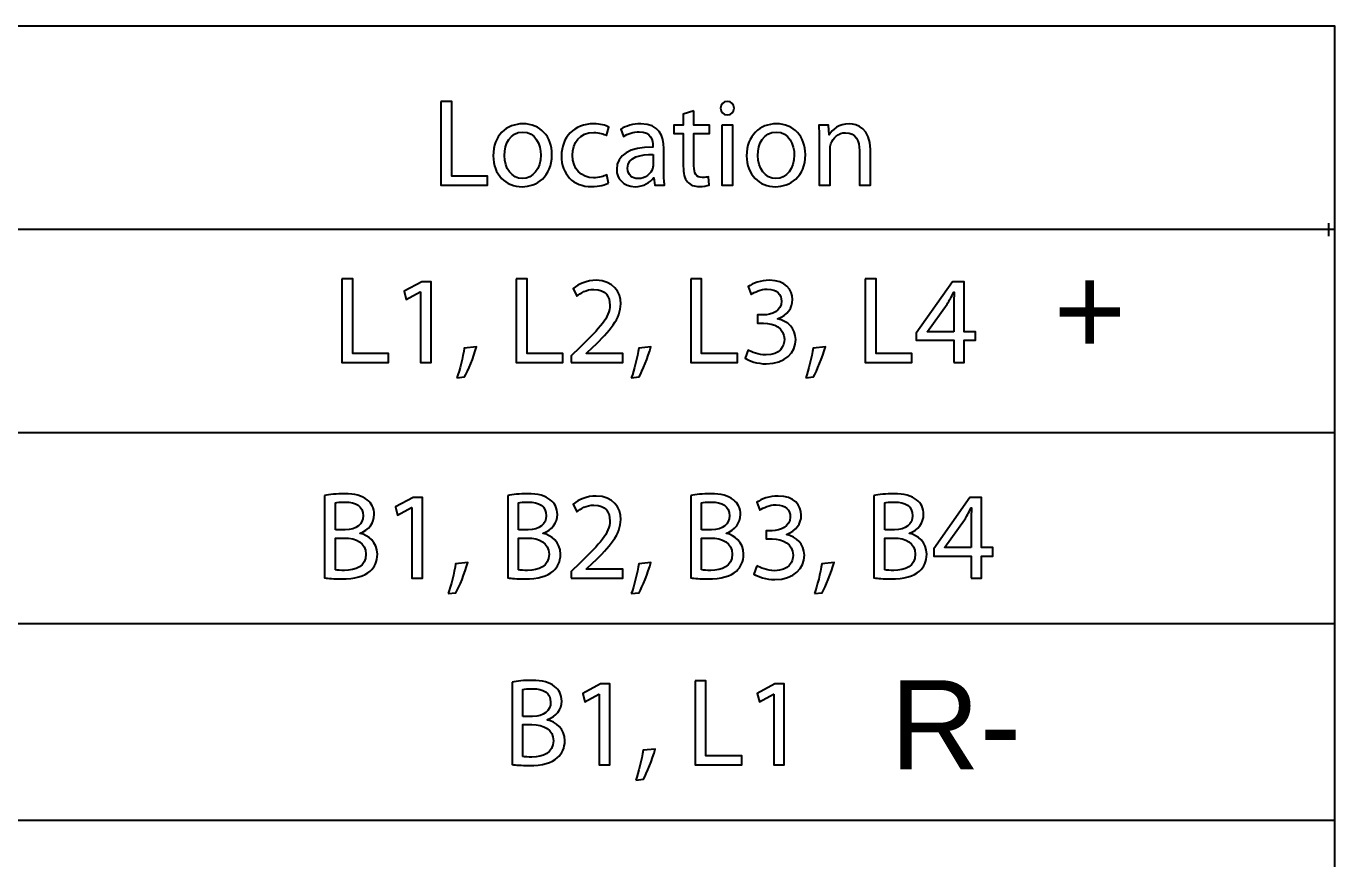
# Model space of a CAD drawing. Extents: x -2724 to 347, y -217 to 302.
# Drawn here: x 174 to 232.9, y -46.7 to -9.2 of the extents above; entities that cross this region are included whole.
import ezdxf

# ---------------------------------------------------------------- set-up
doc = ezdxf.new("R2010")
doc.units = 0
doc.header["$LTSCALE"] = 0.25
doc.layers.add('DIM', color=6, linetype='CONTINUOUS')
doc.styles.add('S1', font='txt.shx', dxfattribs={"bigfont": 'bigfont.shx'})

msp = doc.modelspace()

# ---------------------------------------------------------------- linework, layer by layer
at = {"layer": 'DIM', "color": 3}
for p, q in [((232.901, -18.394), (148.567, -18.394)), ((232.901, -27.542), (148.567, -27.542)), ((232.901, -36.127), (148.567, -36.127)), ((232.901, -44.966), (148.567, -44.966))]:
    msp.add_line(p, q, dxfattribs=at)
for points, knots in [([(232.901, -89.882), (232.901, -89.882), (148.567, -89.882), (148.567, -89.882), (148.567, -89.882), (148.567, -89.882), (148.567, -9.246), (148.567, -9.246), (148.567, -9.246), (148.567, -9.246), (232.901, -9.246), (232.901, -9.246), (232.901, -9.246), (232.901, -9.246), (232.901, -89.882), (232.901, -89.882)], [0, 0, 0, 0, 0.25, 0.25, 0.25, 0.25, 0.5, 0.5, 0.5, 0.5, 0.75, 0.75, 0.75, 0.75, 1, 1, 1, 1]), ([(192.686, -12.637), (192.686, -12.637), (193.178, -12.637), (193.178, -12.637), (193.178, -12.637), (193.178, -12.637), (193.178, -15.996), (193.178, -15.996), (193.178, -15.996), (193.178, -15.996), (194.788, -15.996), (194.788, -15.996), (194.788, -15.996), (194.788, -15.996), (194.788, -16.404), (194.788, -16.404), (194.788, -16.404), (194.788, -16.404), (192.686, -16.404), (192.686, -16.404), (192.686, -16.404), (192.686, -16.404), (192.686, -12.637), (192.686, -12.637)], [0, 0, 0, 0, 0.166667, 0.166667, 0.166667, 0.166667, 0.333333, 0.333333, 0.333333, 0.333333, 0.5, 0.5, 0.5, 0.5, 0.666667, 0.666667, 0.666667, 0.666667, 0.833333, 0.833333, 0.833333, 0.833333, 1, 1, 1, 1]), ([(205.564, -13.24), (205.385, -13.24), (205.268, -13.101), (205.268, -12.939), (205.268, -12.939), (205.268, -12.765), (205.391, -12.631), (205.575, -12.631), (205.575, -12.631), (205.754, -12.631), (205.877, -12.765), (205.877, -12.939), (205.877, -12.939), (205.877, -13.101), (205.759, -13.24), (205.569, -13.24), (205.569, -13.24), (205.569, -13.24), (205.564, -13.24), (205.564, -13.24)], [0, 0, 0, 0, 0.2, 0.2, 0.2, 0.2, 0.4, 0.4, 0.4, 0.4, 0.6, 0.6, 0.6, 0.6, 0.8, 0.8, 0.8, 0.8, 1, 1, 1, 1]), ([(204.072, -13.051), (204.072, -13.051), (204.072, -13.698), (204.072, -13.698), (204.072, -13.698), (204.072, -13.698), (204.776, -13.698), (204.776, -13.698), (204.776, -13.698), (204.776, -13.698), (204.776, -14.073), (204.776, -14.073), (204.776, -14.073), (204.776, -14.073), (204.072, -14.073), (204.072, -14.073), (204.072, -14.073), (204.072, -14.073), (204.072, -15.526), (204.072, -15.526), (204.072, -15.526), (204.072, -15.861), (204.167, -16.051), (204.44, -16.051), (204.44, -16.051), (204.574, -16.051), (204.653, -16.041), (204.725, -16.018), (204.725, -16.018), (204.725, -16.018), (204.748, -16.392), (204.748, -16.392), (204.748, -16.392), (204.653, -16.426), (204.502, -16.46), (204.312, -16.46), (204.312, -16.46), (204.083, -16.46), (203.898, -16.382), (203.781, -16.253), (203.781, -16.253), (203.647, -16.102), (203.591, -15.861), (203.591, -15.543), (203.591, -15.543), (203.591, -15.543), (203.591, -14.073), (203.591, -14.073), (203.591, -14.073), (203.591, -14.073), (203.172, -14.073), (203.172, -14.073), (203.172, -14.073), (203.172, -14.073), (203.172, -13.698), (203.172, -13.698), (203.172, -13.698), (203.172, -13.698), (203.591, -13.698), (203.591, -13.698), (203.591, -13.698), (203.591, -13.698), (203.591, -13.201), (203.591, -13.201), (203.591, -13.201), (203.591, -13.201), (204.072, -13.051), (204.072, -13.051)], [0, 0, 0, 0, 0.058824, 0.058824, 0.058824, 0.058824, 0.117647, 0.117647, 0.117647, 0.117647, 0.176471, 0.176471, 0.176471, 0.176471, 0.235294, 0.235294, 0.235294, 0.235294, 0.294118, 0.294118, 0.294118, 0.294118, 0.352941, 0.352941, 0.352941, 0.352941, 0.411765, 0.411765, 0.411765, 0.411765, 0.470588, 0.470588, 0.470588, 0.470588, 0.529412, 0.529412, 0.529412, 0.529412, 0.588235, 0.588235, 0.588235, 0.588235, 0.647059, 0.647059, 0.647059, 0.647059, 0.705882, 0.705882, 0.705882, 0.705882, 0.764706, 0.764706, 0.764706, 0.764706, 0.823529, 0.823529, 0.823529, 0.823529, 0.882353, 0.882353, 0.882353, 0.882353, 0.941176, 0.941176, 0.941176, 0.941176, 1, 1, 1, 1]), ([(196.336, -16.466), (195.609, -16.466), (195.039, -15.929), (195.039, -15.074), (195.039, -15.074), (195.039, -14.168), (195.637, -13.637), (196.381, -13.637), (196.381, -13.637), (197.157, -13.637), (197.683, -14.202), (197.683, -15.023), (197.683, -15.023), (197.683, -16.029), (196.984, -16.466), (196.342, -16.466), (196.342, -16.466), (196.342, -16.466), (196.336, -16.466), (196.336, -16.466)], [0, 0, 0, 0, 0.2, 0.2, 0.2, 0.2, 0.4, 0.4, 0.4, 0.4, 0.6, 0.6, 0.6, 0.6, 0.8, 0.8, 0.8, 0.8, 1, 1, 1, 1]), ([(196.358, -16.096), (196.828, -16.096), (197.18, -15.655), (197.18, -15.04), (197.18, -15.04), (197.18, -14.582), (196.951, -14.006), (196.369, -14.006), (196.369, -14.006), (195.794, -14.006), (195.543, -14.543), (195.543, -15.057), (195.543, -15.057), (195.543, -15.649), (195.878, -16.096), (196.353, -16.096), (196.353, -16.096), (196.353, -16.096), (196.358, -16.096), (196.358, -16.096)], [0, 0, 0, 0, 0.2, 0.2, 0.2, 0.2, 0.4, 0.4, 0.4, 0.4, 0.6, 0.6, 0.6, 0.6, 0.8, 0.8, 0.8, 0.8, 1, 1, 1, 1]), ([(200.232, -16.303), (200.103, -16.365), (199.818, -16.46), (199.455, -16.46), (199.455, -16.46), (198.639, -16.46), (198.108, -15.906), (198.108, -15.079), (198.108, -15.079), (198.108, -14.246), (198.678, -13.637), (199.561, -13.637), (199.561, -13.637), (199.852, -13.637), (200.109, -13.71), (200.243, -13.782), (200.243, -13.782), (200.243, -13.782), (200.131, -14.157), (200.131, -14.157), (200.131, -14.157), (200.014, -14.095), (199.829, -14.028), (199.561, -14.028), (199.561, -14.028), (198.94, -14.028), (198.605, -14.493), (198.605, -15.051), (198.605, -15.051), (198.605, -15.677), (199.008, -16.063), (199.544, -16.063), (199.544, -16.063), (199.824, -16.063), (200.008, -15.996), (200.148, -15.934), (200.148, -15.934), (200.148, -15.934), (200.232, -16.303), (200.232, -16.303)], [0, 0, 0, 0, 0.1, 0.1, 0.1, 0.1, 0.2, 0.2, 0.2, 0.2, 0.3, 0.3, 0.3, 0.3, 0.4, 0.4, 0.4, 0.4, 0.5, 0.5, 0.5, 0.5, 0.6, 0.6, 0.6, 0.6, 0.7, 0.7, 0.7, 0.7, 0.8, 0.8, 0.8, 0.8, 0.9, 0.9, 0.9, 0.9, 1, 1, 1, 1]), ([(202.713, -15.755), (202.713, -15.99), (202.724, -16.219), (202.752, -16.404), (202.752, -16.404), (202.752, -16.404), (202.311, -16.404), (202.311, -16.404), (202.311, -16.404), (202.311, -16.404), (202.266, -16.063), (202.266, -16.063), (202.266, -16.063), (202.266, -16.063), (202.249, -16.063), (202.249, -16.063), (202.249, -16.063), (202.104, -16.275), (201.808, -16.465), (201.422, -16.465), (201.422, -16.465), (200.875, -16.465), (200.595, -16.08), (200.595, -15.689), (200.595, -15.689), (200.595, -15.034), (201.176, -14.677), (202.221, -14.682), (202.221, -14.682), (202.221, -14.682), (202.221, -14.627), (202.221, -14.627), (202.221, -14.627), (202.221, -14.403), (202.16, -13.995), (201.607, -14.001), (201.607, -14.001), (201.35, -14.001), (201.087, -14.073), (200.897, -14.202), (200.897, -14.202), (200.897, -14.202), (200.785, -13.872), (200.785, -13.872), (200.785, -13.872), (201.009, -13.732), (201.339, -13.637), (201.679, -13.637), (201.679, -13.637), (202.512, -13.637), (202.713, -14.202), (202.713, -14.744), (202.713, -14.744), (202.713, -14.744), (202.713, -15.755), (202.713, -15.755)], [0, 0, 0, 0, 0.071429, 0.071429, 0.071429, 0.071429, 0.142857, 0.142857, 0.142857, 0.142857, 0.214286, 0.214286, 0.214286, 0.214286, 0.285714, 0.285714, 0.285714, 0.285714, 0.357143, 0.357143, 0.357143, 0.357143, 0.428571, 0.428571, 0.428571, 0.428571, 0.5, 0.5, 0.5, 0.5, 0.571429, 0.571429, 0.571429, 0.571429, 0.642857, 0.642857, 0.642857, 0.642857, 0.714286, 0.714286, 0.714286, 0.714286, 0.785714, 0.785714, 0.785714, 0.785714, 0.857143, 0.857143, 0.857143, 0.857143, 0.928571, 0.928571, 0.928571, 0.928571, 1, 1, 1, 1]), ([(205.329, -13.699), (205.329, -13.699), (205.821, -13.699), (205.821, -13.699), (205.821, -13.699), (205.821, -13.699), (205.821, -16.404), (205.821, -16.404), (205.821, -16.404), (205.821, -16.404), (205.329, -16.404), (205.329, -16.404), (205.329, -16.404), (205.329, -16.404), (205.329, -13.699), (205.329, -13.699)], [0, 0, 0, 0, 0.25, 0.25, 0.25, 0.25, 0.5, 0.5, 0.5, 0.5, 0.75, 0.75, 0.75, 0.75, 1, 1, 1, 1]), ([(207.738, -16.466), (207.011, -16.466), (206.441, -15.929), (206.441, -15.074), (206.441, -15.074), (206.441, -14.168), (207.039, -13.637), (207.783, -13.637), (207.783, -13.637), (208.559, -13.637), (209.085, -14.202), (209.085, -15.023), (209.085, -15.023), (209.085, -16.029), (208.386, -16.466), (207.743, -16.466), (207.743, -16.466), (207.743, -16.466), (207.738, -16.466), (207.738, -16.466)], [0, 0, 0, 0, 0.2, 0.2, 0.2, 0.2, 0.4, 0.4, 0.4, 0.4, 0.6, 0.6, 0.6, 0.6, 0.8, 0.8, 0.8, 0.8, 1, 1, 1, 1]), ([(207.76, -16.096), (208.23, -16.096), (208.582, -15.655), (208.582, -15.04), (208.582, -15.04), (208.582, -14.582), (208.353, -14.006), (207.771, -14.006), (207.771, -14.006), (207.196, -14.006), (206.944, -14.543), (206.944, -15.057), (206.944, -15.057), (206.944, -15.649), (207.28, -16.096), (207.755, -16.096), (207.755, -16.096), (207.755, -16.096), (207.76, -16.096), (207.76, -16.096)], [0, 0, 0, 0, 0.2, 0.2, 0.2, 0.2, 0.4, 0.4, 0.4, 0.4, 0.6, 0.6, 0.6, 0.6, 0.8, 0.8, 0.8, 0.8, 1, 1, 1, 1]), ([(209.705, -14.431), (209.705, -14.146), (209.7, -13.922), (209.683, -13.699), (209.683, -13.699), (209.683, -13.699), (210.119, -13.699), (210.119, -13.699), (210.119, -13.699), (210.119, -13.699), (210.147, -14.14), (210.147, -14.14), (210.147, -14.14), (210.147, -14.14), (210.158, -14.14), (210.158, -14.14), (210.158, -14.14), (210.292, -13.889), (210.605, -13.637), (211.052, -13.637), (211.052, -13.637), (211.427, -13.637), (212.008, -13.861), (212.008, -14.788), (212.008, -14.788), (212.008, -14.788), (212.008, -16.404), (212.008, -16.404), (212.008, -16.404), (212.008, -16.404), (211.516, -16.404), (211.516, -16.404), (211.516, -16.404), (211.516, -16.404), (211.516, -14.844), (211.516, -14.844), (211.516, -14.844), (211.516, -14.408), (211.354, -14.04), (210.89, -14.04), (210.89, -14.04), (210.572, -14.04), (210.32, -14.269), (210.231, -14.543), (210.231, -14.543), (210.208, -14.604), (210.197, -14.694), (210.197, -14.772), (210.197, -14.772), (210.197, -14.772), (210.197, -16.404), (210.197, -16.404), (210.197, -16.404), (210.197, -16.404), (209.705, -16.404), (209.705, -16.404), (209.705, -16.404), (209.705, -16.404), (209.705, -14.431), (209.705, -14.431)], [0, 0, 0, 0, 0.066667, 0.066667, 0.066667, 0.066667, 0.133333, 0.133333, 0.133333, 0.133333, 0.2, 0.2, 0.2, 0.2, 0.266667, 0.266667, 0.266667, 0.266667, 0.333333, 0.333333, 0.333333, 0.333333, 0.4, 0.4, 0.4, 0.4, 0.466667, 0.466667, 0.466667, 0.466667, 0.533333, 0.533333, 0.533333, 0.533333, 0.6, 0.6, 0.6, 0.6, 0.666667, 0.666667, 0.666667, 0.666667, 0.733333, 0.733333, 0.733333, 0.733333, 0.8, 0.8, 0.8, 0.8, 0.866667, 0.866667, 0.866667, 0.866667, 0.933333, 0.933333, 0.933333, 0.933333, 1, 1, 1, 1]), ([(202.232, -15.023), (201.696, -15.012), (201.087, -15.107), (201.087, -15.632), (201.087, -15.632), (201.087, -15.957), (201.299, -16.102), (201.545, -16.102), (201.545, -16.102), (201.903, -16.102), (202.132, -15.879), (202.21, -15.649), (202.21, -15.649), (202.227, -15.599), (202.232, -15.543), (202.232, -15.493), (202.232, -15.493), (202.232, -15.493), (202.232, -15.023), (202.232, -15.023)], [0, 0, 0, 0, 0.2, 0.2, 0.2, 0.2, 0.4, 0.4, 0.4, 0.4, 0.6, 0.6, 0.6, 0.6, 0.8, 0.8, 0.8, 0.8, 1, 1, 1, 1]), ([(188.229, -20.603), (188.229, -20.603), (188.721, -20.603), (188.721, -20.603), (188.721, -20.603), (188.721, -20.603), (188.721, -23.962), (188.721, -23.962), (188.721, -23.962), (188.721, -23.962), (190.331, -23.962), (190.331, -23.962), (190.331, -23.962), (190.331, -23.962), (190.331, -24.37), (190.331, -24.37), (190.331, -24.37), (190.331, -24.37), (188.229, -24.37), (188.229, -24.37), (188.229, -24.37), (188.229, -24.37), (188.229, -20.603), (188.229, -20.603)], [0, 0, 0, 0, 0.166667, 0.166667, 0.166667, 0.166667, 0.333333, 0.333333, 0.333333, 0.333333, 0.5, 0.5, 0.5, 0.5, 0.666667, 0.666667, 0.666667, 0.666667, 0.833333, 0.833333, 0.833333, 0.833333, 1, 1, 1, 1]), ([(196.076, -20.603), (196.076, -20.603), (196.568, -20.603), (196.568, -20.603), (196.568, -20.603), (196.568, -20.603), (196.568, -23.962), (196.568, -23.962), (196.568, -23.962), (196.568, -23.962), (198.178, -23.962), (198.178, -23.962), (198.178, -23.962), (198.178, -23.962), (198.178, -24.37), (198.178, -24.37), (198.178, -24.37), (198.178, -24.37), (196.076, -24.37), (196.076, -24.37), (196.076, -24.37), (196.076, -24.37), (196.076, -20.603), (196.076, -20.603)], [0, 0, 0, 0, 0.166667, 0.166667, 0.166667, 0.166667, 0.333333, 0.333333, 0.333333, 0.333333, 0.5, 0.5, 0.5, 0.5, 0.666667, 0.666667, 0.666667, 0.666667, 0.833333, 0.833333, 0.833333, 0.833333, 1, 1, 1, 1]), ([(203.923, -20.603), (203.923, -20.603), (204.415, -20.603), (204.415, -20.603), (204.415, -20.603), (204.415, -20.603), (204.415, -23.962), (204.415, -23.962), (204.415, -23.962), (204.415, -23.962), (206.025, -23.962), (206.025, -23.962), (206.025, -23.962), (206.025, -23.962), (206.025, -24.37), (206.025, -24.37), (206.025, -24.37), (206.025, -24.37), (203.923, -24.37), (203.923, -24.37), (203.923, -24.37), (203.923, -24.37), (203.923, -20.603), (203.923, -20.603)], [0, 0, 0, 0, 0.166667, 0.166667, 0.166667, 0.166667, 0.333333, 0.333333, 0.333333, 0.333333, 0.5, 0.5, 0.5, 0.5, 0.666667, 0.666667, 0.666667, 0.666667, 0.833333, 0.833333, 0.833333, 0.833333, 1, 1, 1, 1]), ([(211.77, -20.603), (211.77, -20.603), (212.262, -20.603), (212.262, -20.603), (212.262, -20.603), (212.262, -20.603), (212.262, -23.962), (212.262, -23.962), (212.262, -23.962), (212.262, -23.962), (213.872, -23.962), (213.872, -23.962), (213.872, -23.962), (213.872, -23.962), (213.872, -24.37), (213.872, -24.37), (213.872, -24.37), (213.872, -24.37), (211.77, -24.37), (211.77, -24.37), (211.77, -24.37), (211.77, -24.37), (211.77, -20.603), (211.77, -20.603)], [0, 0, 0, 0, 0.166667, 0.166667, 0.166667, 0.166667, 0.333333, 0.333333, 0.333333, 0.333333, 0.5, 0.5, 0.5, 0.5, 0.666667, 0.666667, 0.666667, 0.666667, 0.833333, 0.833333, 0.833333, 0.833333, 1, 1, 1, 1]), ([(191.767, -21.195), (191.767, -21.195), (191.756, -21.195), (191.756, -21.195), (191.756, -21.195), (191.756, -21.195), (191.124, -21.536), (191.124, -21.536), (191.124, -21.536), (191.124, -21.536), (191.029, -21.162), (191.029, -21.162), (191.029, -21.162), (191.029, -21.162), (191.823, -20.737), (191.823, -20.737), (191.823, -20.737), (191.823, -20.737), (192.242, -20.737), (192.242, -20.737), (192.242, -20.737), (192.242, -20.737), (192.242, -24.37), (192.242, -24.37), (192.242, -24.37), (192.242, -24.37), (191.767, -24.37), (191.767, -24.37), (191.767, -24.37), (191.767, -24.37), (191.767, -21.195), (191.767, -21.195)], [0, 0, 0, 0, 0.125, 0.125, 0.125, 0.125, 0.25, 0.25, 0.25, 0.25, 0.375, 0.375, 0.375, 0.375, 0.5, 0.5, 0.5, 0.5, 0.625, 0.625, 0.625, 0.625, 0.75, 0.75, 0.75, 0.75, 0.875, 0.875, 0.875, 0.875, 1, 1, 1, 1]), ([(198.547, -24.37), (198.547, -24.37), (198.547, -24.068), (198.547, -24.068), (198.547, -24.068), (198.547, -24.068), (198.932, -23.693), (198.932, -23.693), (198.932, -23.693), (199.86, -22.81), (200.284, -22.341), (200.284, -21.793), (200.284, -21.793), (200.284, -21.424), (200.112, -21.083), (199.569, -21.083), (199.569, -21.083), (199.239, -21.083), (198.966, -21.251), (198.798, -21.391), (198.798, -21.391), (198.798, -21.391), (198.642, -21.044), (198.642, -21.044), (198.642, -21.044), (198.887, -20.837), (199.251, -20.675), (199.67, -20.675), (199.67, -20.675), (200.447, -20.675), (200.777, -21.212), (200.777, -21.732), (200.777, -21.732), (200.777, -22.402), (200.29, -22.944), (199.525, -23.682), (199.525, -23.682), (199.525, -23.682), (199.239, -23.95), (199.239, -23.95), (199.239, -23.95), (199.239, -23.95), (199.239, -23.962), (199.239, -23.962), (199.239, -23.962), (199.239, -23.962), (200.866, -23.962), (200.866, -23.962), (200.866, -23.962), (200.866, -23.962), (200.866, -24.37), (200.866, -24.37), (200.866, -24.37), (200.866, -24.37), (198.547, -24.37), (198.547, -24.37)], [0, 0, 0, 0, 0.071429, 0.071429, 0.071429, 0.071429, 0.142857, 0.142857, 0.142857, 0.142857, 0.214286, 0.214286, 0.214286, 0.214286, 0.285714, 0.285714, 0.285714, 0.285714, 0.357143, 0.357143, 0.357143, 0.357143, 0.428571, 0.428571, 0.428571, 0.428571, 0.5, 0.5, 0.5, 0.5, 0.571429, 0.571429, 0.571429, 0.571429, 0.642857, 0.642857, 0.642857, 0.642857, 0.714286, 0.714286, 0.714286, 0.714286, 0.785714, 0.785714, 0.785714, 0.785714, 0.857143, 0.857143, 0.857143, 0.857143, 0.928571, 0.928571, 0.928571, 0.928571, 1, 1, 1, 1]), ([(206.511, -23.81), (206.651, -23.894), (206.969, -24.034), (207.316, -24.034), (207.316, -24.034), (207.941, -24.034), (208.143, -23.637), (208.137, -23.33), (208.137, -23.33), (208.131, -22.821), (207.674, -22.603), (207.198, -22.603), (207.198, -22.603), (207.198, -22.603), (206.924, -22.603), (206.924, -22.603), (206.924, -22.603), (206.924, -22.603), (206.924, -22.235), (206.924, -22.235), (206.924, -22.235), (206.924, -22.235), (207.198, -22.235), (207.198, -22.235), (207.198, -22.235), (207.556, -22.235), (208.008, -22.05), (208.008, -21.62), (208.008, -21.62), (208.008, -21.329), (207.824, -21.072), (207.371, -21.072), (207.371, -21.072), (207.081, -21.072), (206.801, -21.2), (206.645, -21.313), (206.645, -21.313), (206.645, -21.313), (206.511, -20.955), (206.511, -20.955), (206.511, -20.955), (206.706, -20.815), (207.075, -20.675), (207.466, -20.675), (207.466, -20.675), (208.182, -20.675), (208.506, -21.1), (208.506, -21.542), (208.506, -21.542), (208.506, -21.922), (208.277, -22.24), (207.835, -22.403), (207.835, -22.403), (207.835, -22.403), (207.835, -22.413), (207.835, -22.413), (207.835, -22.413), (208.282, -22.497), (208.646, -22.832), (208.646, -23.341), (208.646, -23.341), (208.646, -23.923), (208.187, -24.431), (207.321, -24.431), (207.321, -24.431), (206.913, -24.431), (206.555, -24.303), (206.377, -24.185), (206.377, -24.185), (206.377, -24.185), (206.511, -23.81), (206.511, -23.81)], [0, 0, 0, 0, 0.055556, 0.055556, 0.055556, 0.055556, 0.111111, 0.111111, 0.111111, 0.111111, 0.166667, 0.166667, 0.166667, 0.166667, 0.222222, 0.222222, 0.222222, 0.222222, 0.277778, 0.277778, 0.277778, 0.277778, 0.333333, 0.333333, 0.333333, 0.333333, 0.388889, 0.388889, 0.388889, 0.388889, 0.444444, 0.444444, 0.444444, 0.444444, 0.5, 0.5, 0.5, 0.5, 0.555556, 0.555556, 0.555556, 0.555556, 0.611111, 0.611111, 0.611111, 0.611111, 0.666667, 0.666667, 0.666667, 0.666667, 0.722222, 0.722222, 0.722222, 0.722222, 0.777778, 0.777778, 0.777778, 0.777778, 0.833333, 0.833333, 0.833333, 0.833333, 0.888889, 0.888889, 0.888889, 0.888889, 0.944444, 0.944444, 0.944444, 0.944444, 1, 1, 1, 1]), ([(215.761, -24.37), (215.761, -24.37), (215.761, -23.375), (215.761, -23.375), (215.761, -23.375), (215.761, -23.375), (214.073, -23.375), (214.073, -23.375), (214.073, -23.375), (214.073, -23.375), (214.073, -23.056), (214.073, -23.056), (214.073, -23.056), (214.073, -23.056), (215.694, -20.737), (215.694, -20.737), (215.694, -20.737), (215.694, -20.737), (216.225, -20.737), (216.225, -20.737), (216.225, -20.737), (216.225, -20.737), (216.225, -22.995), (216.225, -22.995), (216.225, -22.995), (216.225, -22.995), (216.734, -22.995), (216.734, -22.995), (216.734, -22.995), (216.734, -22.995), (216.734, -23.375), (216.734, -23.375), (216.734, -23.375), (216.734, -23.375), (216.225, -23.375), (216.225, -23.375), (216.225, -23.375), (216.225, -23.375), (216.225, -24.37), (216.225, -24.37), (216.225, -24.37), (216.225, -24.37), (215.761, -24.37), (215.761, -24.37)], [0, 0, 0, 0, 0.090909, 0.090909, 0.090909, 0.090909, 0.181818, 0.181818, 0.181818, 0.181818, 0.272727, 0.272727, 0.272727, 0.272727, 0.363636, 0.363636, 0.363636, 0.363636, 0.454545, 0.454545, 0.454545, 0.454545, 0.545455, 0.545455, 0.545455, 0.545455, 0.636364, 0.636364, 0.636364, 0.636364, 0.727273, 0.727273, 0.727273, 0.727273, 0.818182, 0.818182, 0.818182, 0.818182, 0.909091, 0.909091, 0.909091, 0.909091, 1, 1, 1, 1]), ([(215.761, -22.995), (215.761, -22.995), (215.761, -21.782), (215.761, -21.782), (215.761, -21.782), (215.761, -21.592), (215.766, -21.402), (215.778, -21.212), (215.778, -21.212), (215.778, -21.212), (215.761, -21.212), (215.761, -21.212), (215.761, -21.212), (215.649, -21.424), (215.56, -21.581), (215.459, -21.748), (215.459, -21.748), (215.459, -21.748), (214.571, -22.984), (214.571, -22.984), (214.571, -22.984), (214.571, -22.984), (214.571, -22.995), (214.571, -22.995), (214.571, -22.995), (214.571, -22.995), (215.761, -22.995), (215.761, -22.995)], [0, 0, 0, 0, 0.142857, 0.142857, 0.142857, 0.142857, 0.285714, 0.285714, 0.285714, 0.285714, 0.428571, 0.428571, 0.428571, 0.428571, 0.571429, 0.571429, 0.571429, 0.571429, 0.714286, 0.714286, 0.714286, 0.714286, 0.857143, 0.857143, 0.857143, 0.857143, 1, 1, 1, 1]), ([(193.405, -25.062), (193.528, -24.727), (193.679, -24.129), (193.74, -23.721), (193.74, -23.721), (193.74, -23.721), (194.287, -23.666), (194.287, -23.666), (194.287, -23.666), (194.154, -24.141), (193.908, -24.761), (193.751, -25.023), (193.751, -25.023), (193.751, -25.023), (193.405, -25.062), (193.405, -25.062)], [0, 0, 0, 0, 0.25, 0.25, 0.25, 0.25, 0.5, 0.5, 0.5, 0.5, 0.75, 0.75, 0.75, 0.75, 1, 1, 1, 1]), ([(201.252, -25.062), (201.375, -24.727), (201.526, -24.129), (201.587, -23.721), (201.587, -23.721), (201.587, -23.721), (202.135, -23.666), (202.135, -23.666), (202.135, -23.666), (202.001, -24.141), (201.755, -24.761), (201.598, -25.023), (201.598, -25.023), (201.598, -25.023), (201.252, -25.062), (201.252, -25.062)], [0, 0, 0, 0, 0.25, 0.25, 0.25, 0.25, 0.5, 0.5, 0.5, 0.5, 0.75, 0.75, 0.75, 0.75, 1, 1, 1, 1]), ([(209.099, -25.062), (209.222, -24.727), (209.373, -24.129), (209.434, -23.721), (209.434, -23.721), (209.434, -23.721), (209.982, -23.666), (209.982, -23.666), (209.982, -23.666), (209.848, -24.141), (209.602, -24.761), (209.445, -25.023), (209.445, -25.023), (209.445, -25.023), (209.099, -25.062), (209.099, -25.062)], [0, 0, 0, 0, 0.25, 0.25, 0.25, 0.25, 0.5, 0.5, 0.5, 0.5, 0.75, 0.75, 0.75, 0.75, 1, 1, 1, 1]), ([(187.452, -30.36), (187.665, -30.31), (188.005, -30.277), (188.341, -30.277), (188.341, -30.277), (188.827, -30.277), (189.14, -30.36), (189.369, -30.551), (189.369, -30.551), (189.564, -30.696), (189.687, -30.919), (189.687, -31.215), (189.687, -31.215), (189.687, -31.584), (189.442, -31.903), (189.05, -32.043), (189.05, -32.043), (189.05, -32.043), (189.05, -32.059), (189.05, -32.059), (189.05, -32.059), (189.408, -32.143), (189.827, -32.439), (189.827, -32.998), (189.827, -32.998), (189.827, -33.322), (189.699, -33.568), (189.503, -33.753), (189.503, -33.753), (189.246, -33.993), (188.821, -34.105), (188.207, -34.105), (188.207, -34.105), (187.871, -34.105), (187.614, -34.083), (187.452, -34.06), (187.452, -34.06), (187.452, -34.06), (187.452, -30.36), (187.452, -30.36)], [0, 0, 0, 0, 0.1, 0.1, 0.1, 0.1, 0.2, 0.2, 0.2, 0.2, 0.3, 0.3, 0.3, 0.3, 0.4, 0.4, 0.4, 0.4, 0.5, 0.5, 0.5, 0.5, 0.6, 0.6, 0.6, 0.6, 0.7, 0.7, 0.7, 0.7, 0.8, 0.8, 0.8, 0.8, 0.9, 0.9, 0.9, 0.9, 1, 1, 1, 1]), ([(191.376, -30.897), (191.376, -30.897), (191.364, -30.897), (191.364, -30.897), (191.364, -30.897), (191.364, -30.897), (190.733, -31.238), (190.733, -31.238), (190.733, -31.238), (190.733, -31.238), (190.638, -30.864), (190.638, -30.864), (190.638, -30.864), (190.638, -30.864), (191.431, -30.439), (191.431, -30.439), (191.431, -30.439), (191.431, -30.439), (191.851, -30.439), (191.851, -30.439), (191.851, -30.439), (191.851, -30.439), (191.851, -34.071), (191.851, -34.071), (191.851, -34.071), (191.851, -34.071), (191.376, -34.071), (191.376, -34.071), (191.376, -34.071), (191.376, -34.071), (191.376, -30.897), (191.376, -30.897)], [0, 0, 0, 0, 0.125, 0.125, 0.125, 0.125, 0.25, 0.25, 0.25, 0.25, 0.375, 0.375, 0.375, 0.375, 0.5, 0.5, 0.5, 0.5, 0.625, 0.625, 0.625, 0.625, 0.75, 0.75, 0.75, 0.75, 0.875, 0.875, 0.875, 0.875, 1, 1, 1, 1]), ([(195.69, -30.36), (195.903, -30.31), (196.244, -30.277), (196.579, -30.277), (196.579, -30.277), (197.065, -30.277), (197.378, -30.36), (197.607, -30.551), (197.607, -30.551), (197.803, -30.696), (197.926, -30.919), (197.926, -31.215), (197.926, -31.215), (197.926, -31.584), (197.68, -31.903), (197.289, -32.043), (197.289, -32.043), (197.289, -32.043), (197.289, -32.059), (197.289, -32.059), (197.289, -32.059), (197.646, -32.143), (198.065, -32.439), (198.065, -32.998), (198.065, -32.998), (198.065, -33.322), (197.937, -33.568), (197.741, -33.753), (197.741, -33.753), (197.484, -33.993), (197.06, -34.105), (196.445, -34.105), (196.445, -34.105), (196.11, -34.105), (195.853, -34.083), (195.69, -34.06), (195.69, -34.06), (195.69, -34.06), (195.69, -30.36), (195.69, -30.36)], [0, 0, 0, 0, 0.1, 0.1, 0.1, 0.1, 0.2, 0.2, 0.2, 0.2, 0.3, 0.3, 0.3, 0.3, 0.4, 0.4, 0.4, 0.4, 0.5, 0.5, 0.5, 0.5, 0.6, 0.6, 0.6, 0.6, 0.7, 0.7, 0.7, 0.7, 0.8, 0.8, 0.8, 0.8, 0.9, 0.9, 0.9, 0.9, 1, 1, 1, 1]), ([(198.547, -34.071), (198.547, -34.071), (198.547, -33.769), (198.547, -33.769), (198.547, -33.769), (198.547, -33.769), (198.932, -33.395), (198.932, -33.395), (198.932, -33.395), (199.86, -32.512), (200.284, -32.043), (200.284, -31.495), (200.284, -31.495), (200.284, -31.126), (200.112, -30.785), (199.569, -30.785), (199.569, -30.785), (199.239, -30.785), (198.966, -30.953), (198.798, -31.092), (198.798, -31.092), (198.798, -31.092), (198.642, -30.746), (198.642, -30.746), (198.642, -30.746), (198.887, -30.539), (199.251, -30.377), (199.67, -30.377), (199.67, -30.377), (200.447, -30.377), (200.777, -30.913), (200.777, -31.434), (200.777, -31.434), (200.777, -32.104), (200.29, -32.646), (199.525, -33.383), (199.525, -33.383), (199.525, -33.383), (199.239, -33.652), (199.239, -33.652), (199.239, -33.652), (199.239, -33.652), (199.239, -33.663), (199.239, -33.663), (199.239, -33.663), (199.239, -33.663), (200.866, -33.663), (200.866, -33.663), (200.866, -33.663), (200.866, -33.663), (200.866, -34.071), (200.866, -34.071), (200.866, -34.071), (200.866, -34.071), (198.547, -34.071), (198.547, -34.071)], [0, 0, 0, 0, 0.071429, 0.071429, 0.071429, 0.071429, 0.142857, 0.142857, 0.142857, 0.142857, 0.214286, 0.214286, 0.214286, 0.214286, 0.285714, 0.285714, 0.285714, 0.285714, 0.357143, 0.357143, 0.357143, 0.357143, 0.428571, 0.428571, 0.428571, 0.428571, 0.5, 0.5, 0.5, 0.5, 0.571429, 0.571429, 0.571429, 0.571429, 0.642857, 0.642857, 0.642857, 0.642857, 0.714286, 0.714286, 0.714286, 0.714286, 0.785714, 0.785714, 0.785714, 0.785714, 0.857143, 0.857143, 0.857143, 0.857143, 0.928571, 0.928571, 0.928571, 0.928571, 1, 1, 1, 1]), ([(203.928, -30.36), (204.141, -30.31), (204.482, -30.277), (204.817, -30.277), (204.817, -30.277), (205.304, -30.277), (205.616, -30.36), (205.846, -30.551), (205.846, -30.551), (206.041, -30.696), (206.164, -30.919), (206.164, -31.215), (206.164, -31.215), (206.164, -31.584), (205.918, -31.903), (205.527, -32.043), (205.527, -32.043), (205.527, -32.043), (205.527, -32.059), (205.527, -32.059), (205.527, -32.059), (205.885, -32.143), (206.304, -32.439), (206.304, -32.998), (206.304, -32.998), (206.304, -33.322), (206.175, -33.568), (205.98, -33.753), (205.98, -33.753), (205.723, -33.993), (205.298, -34.105), (204.683, -34.105), (204.683, -34.105), (204.348, -34.105), (204.091, -34.083), (203.928, -34.06), (203.928, -34.06), (203.928, -34.06), (203.928, -30.36), (203.928, -30.36)], [0, 0, 0, 0, 0.1, 0.1, 0.1, 0.1, 0.2, 0.2, 0.2, 0.2, 0.3, 0.3, 0.3, 0.3, 0.4, 0.4, 0.4, 0.4, 0.5, 0.5, 0.5, 0.5, 0.6, 0.6, 0.6, 0.6, 0.7, 0.7, 0.7, 0.7, 0.8, 0.8, 0.8, 0.8, 0.9, 0.9, 0.9, 0.9, 1, 1, 1, 1]), ([(206.902, -33.512), (207.042, -33.596), (207.36, -33.736), (207.707, -33.736), (207.707, -33.736), (208.333, -33.736), (208.534, -33.339), (208.529, -33.032), (208.529, -33.032), (208.523, -32.523), (208.065, -32.305), (207.59, -32.305), (207.59, -32.305), (207.59, -32.305), (207.316, -32.305), (207.316, -32.305), (207.316, -32.305), (207.316, -32.305), (207.316, -31.936), (207.316, -31.936), (207.316, -31.936), (207.316, -31.936), (207.59, -31.936), (207.59, -31.936), (207.59, -31.936), (207.947, -31.936), (208.4, -31.752), (208.4, -31.322), (208.4, -31.322), (208.4, -31.031), (208.216, -30.773), (207.763, -30.773), (207.763, -30.773), (207.472, -30.773), (207.193, -30.902), (207.036, -31.014), (207.036, -31.014), (207.036, -31.014), (206.902, -30.657), (206.902, -30.657), (206.902, -30.657), (207.098, -30.517), (207.467, -30.377), (207.858, -30.377), (207.858, -30.377), (208.574, -30.377), (208.898, -30.802), (208.898, -31.243), (208.898, -31.243), (208.898, -31.623), (208.669, -31.942), (208.227, -32.104), (208.227, -32.104), (208.227, -32.104), (208.227, -32.115), (208.227, -32.115), (208.227, -32.115), (208.674, -32.199), (209.037, -32.534), (209.037, -33.043), (209.037, -33.043), (209.037, -33.624), (208.579, -34.133), (207.713, -34.133), (207.713, -34.133), (207.305, -34.133), (206.947, -34.004), (206.768, -33.886), (206.768, -33.886), (206.768, -33.886), (206.902, -33.512), (206.902, -33.512)], [0, 0, 0, 0, 0.055556, 0.055556, 0.055556, 0.055556, 0.111111, 0.111111, 0.111111, 0.111111, 0.166667, 0.166667, 0.166667, 0.166667, 0.222222, 0.222222, 0.222222, 0.222222, 0.277778, 0.277778, 0.277778, 0.277778, 0.333333, 0.333333, 0.333333, 0.333333, 0.388889, 0.388889, 0.388889, 0.388889, 0.444444, 0.444444, 0.444444, 0.444444, 0.5, 0.5, 0.5, 0.5, 0.555556, 0.555556, 0.555556, 0.555556, 0.611111, 0.611111, 0.611111, 0.611111, 0.666667, 0.666667, 0.666667, 0.666667, 0.722222, 0.722222, 0.722222, 0.722222, 0.777778, 0.777778, 0.777778, 0.777778, 0.833333, 0.833333, 0.833333, 0.833333, 0.888889, 0.888889, 0.888889, 0.888889, 0.944444, 0.944444, 0.944444, 0.944444, 1, 1, 1, 1]), ([(212.167, -30.36), (212.38, -30.31), (212.721, -30.277), (213.056, -30.277), (213.056, -30.277), (213.542, -30.277), (213.855, -30.36), (214.084, -30.551), (214.084, -30.551), (214.28, -30.696), (214.402, -30.919), (214.402, -31.215), (214.402, -31.215), (214.402, -31.584), (214.157, -31.903), (213.766, -32.043), (213.766, -32.043), (213.766, -32.043), (213.766, -32.059), (213.766, -32.059), (213.766, -32.059), (214.123, -32.143), (214.542, -32.439), (214.542, -32.998), (214.542, -32.998), (214.542, -33.322), (214.414, -33.568), (214.218, -33.753), (214.218, -33.753), (213.961, -33.993), (213.536, -34.105), (212.922, -34.105), (212.922, -34.105), (212.586, -34.105), (212.329, -34.083), (212.167, -34.06), (212.167, -34.06), (212.167, -34.06), (212.167, -30.36), (212.167, -30.36)], [0, 0, 0, 0, 0.1, 0.1, 0.1, 0.1, 0.2, 0.2, 0.2, 0.2, 0.3, 0.3, 0.3, 0.3, 0.4, 0.4, 0.4, 0.4, 0.5, 0.5, 0.5, 0.5, 0.6, 0.6, 0.6, 0.6, 0.7, 0.7, 0.7, 0.7, 0.8, 0.8, 0.8, 0.8, 0.9, 0.9, 0.9, 0.9, 1, 1, 1, 1]), ([(216.543, -34.071), (216.543, -34.071), (216.543, -33.077), (216.543, -33.077), (216.543, -33.077), (216.543, -33.077), (214.856, -33.077), (214.856, -33.077), (214.856, -33.077), (214.856, -33.077), (214.856, -32.758), (214.856, -32.758), (214.856, -32.758), (214.856, -32.758), (216.476, -30.439), (216.476, -30.439), (216.476, -30.439), (216.476, -30.439), (217.007, -30.439), (217.007, -30.439), (217.007, -30.439), (217.007, -30.439), (217.007, -32.697), (217.007, -32.697), (217.007, -32.697), (217.007, -32.697), (217.516, -32.697), (217.516, -32.697), (217.516, -32.697), (217.516, -32.697), (217.516, -33.077), (217.516, -33.077), (217.516, -33.077), (217.516, -33.077), (217.007, -33.077), (217.007, -33.077), (217.007, -33.077), (217.007, -33.077), (217.007, -34.071), (217.007, -34.071), (217.007, -34.071), (217.007, -34.071), (216.543, -34.071), (216.543, -34.071)], [0, 0, 0, 0, 0.090909, 0.090909, 0.090909, 0.090909, 0.181818, 0.181818, 0.181818, 0.181818, 0.272727, 0.272727, 0.272727, 0.272727, 0.363636, 0.363636, 0.363636, 0.363636, 0.454545, 0.454545, 0.454545, 0.454545, 0.545455, 0.545455, 0.545455, 0.545455, 0.636364, 0.636364, 0.636364, 0.636364, 0.727273, 0.727273, 0.727273, 0.727273, 0.818182, 0.818182, 0.818182, 0.818182, 0.909091, 0.909091, 0.909091, 0.909091, 1, 1, 1, 1]), ([(187.938, -31.903), (187.938, -31.903), (188.38, -31.903), (188.38, -31.903), (188.38, -31.903), (188.888, -31.903), (189.19, -31.629), (189.19, -31.266), (189.19, -31.266), (189.19, -30.83), (188.86, -30.651), (188.369, -30.651), (188.369, -30.651), (188.145, -30.651), (188.017, -30.667), (187.938, -30.685), (187.938, -30.685), (187.938, -30.685), (187.938, -31.903), (187.938, -31.903)], [0, 0, 0, 0, 0.2, 0.2, 0.2, 0.2, 0.4, 0.4, 0.4, 0.4, 0.6, 0.6, 0.6, 0.6, 0.8, 0.8, 0.8, 0.8, 1, 1, 1, 1]), ([(196.177, -31.903), (196.177, -31.903), (196.618, -31.903), (196.618, -31.903), (196.618, -31.903), (197.127, -31.903), (197.428, -31.629), (197.428, -31.266), (197.428, -31.266), (197.428, -30.83), (197.099, -30.651), (196.607, -30.651), (196.607, -30.651), (196.383, -30.651), (196.255, -30.667), (196.177, -30.685), (196.177, -30.685), (196.177, -30.685), (196.177, -31.903), (196.177, -31.903)], [0, 0, 0, 0, 0.2, 0.2, 0.2, 0.2, 0.4, 0.4, 0.4, 0.4, 0.6, 0.6, 0.6, 0.6, 0.8, 0.8, 0.8, 0.8, 1, 1, 1, 1]), ([(204.415, -31.903), (204.415, -31.903), (204.857, -31.903), (204.857, -31.903), (204.857, -31.903), (205.365, -31.903), (205.667, -31.629), (205.667, -31.266), (205.667, -31.266), (205.667, -30.83), (205.337, -30.651), (204.845, -30.651), (204.845, -30.651), (204.622, -30.651), (204.493, -30.667), (204.415, -30.685), (204.415, -30.685), (204.415, -30.685), (204.415, -31.903), (204.415, -31.903)], [0, 0, 0, 0, 0.2, 0.2, 0.2, 0.2, 0.4, 0.4, 0.4, 0.4, 0.6, 0.6, 0.6, 0.6, 0.8, 0.8, 0.8, 0.8, 1, 1, 1, 1]), ([(212.653, -31.903), (212.653, -31.903), (213.095, -31.903), (213.095, -31.903), (213.095, -31.903), (213.603, -31.903), (213.905, -31.629), (213.905, -31.266), (213.905, -31.266), (213.905, -30.83), (213.575, -30.651), (213.084, -30.651), (213.084, -30.651), (212.86, -30.651), (212.732, -30.667), (212.653, -30.685), (212.653, -30.685), (212.653, -30.685), (212.653, -31.903), (212.653, -31.903)], [0, 0, 0, 0, 0.2, 0.2, 0.2, 0.2, 0.4, 0.4, 0.4, 0.4, 0.6, 0.6, 0.6, 0.6, 0.8, 0.8, 0.8, 0.8, 1, 1, 1, 1]), ([(216.543, -32.697), (216.543, -32.697), (216.543, -31.483), (216.543, -31.483), (216.543, -31.483), (216.543, -31.293), (216.549, -31.104), (216.56, -30.913), (216.56, -30.913), (216.56, -30.913), (216.543, -30.913), (216.543, -30.913), (216.543, -30.913), (216.432, -31.126), (216.342, -31.282), (216.242, -31.45), (216.242, -31.45), (216.242, -31.45), (215.353, -32.685), (215.353, -32.685), (215.353, -32.685), (215.353, -32.685), (215.353, -32.697), (215.353, -32.697), (215.353, -32.697), (215.353, -32.697), (216.543, -32.697), (216.543, -32.697)], [0, 0, 0, 0, 0.142857, 0.142857, 0.142857, 0.142857, 0.285714, 0.285714, 0.285714, 0.285714, 0.428571, 0.428571, 0.428571, 0.428571, 0.571429, 0.571429, 0.571429, 0.571429, 0.714286, 0.714286, 0.714286, 0.714286, 0.857143, 0.857143, 0.857143, 0.857143, 1, 1, 1, 1]), ([(187.938, -33.702), (188.039, -33.719), (188.173, -33.725), (188.346, -33.725), (188.346, -33.725), (188.849, -33.725), (189.313, -33.541), (189.313, -32.993), (189.313, -32.993), (189.313, -32.484), (188.872, -32.266), (188.341, -32.266), (188.341, -32.266), (188.341, -32.266), (187.938, -32.266), (187.938, -32.266), (187.938, -32.266), (187.938, -32.266), (187.938, -33.702), (187.938, -33.702)], [0, 0, 0, 0, 0.2, 0.2, 0.2, 0.2, 0.4, 0.4, 0.4, 0.4, 0.6, 0.6, 0.6, 0.6, 0.8, 0.8, 0.8, 0.8, 1, 1, 1, 1]), ([(196.177, -33.702), (196.277, -33.719), (196.411, -33.725), (196.585, -33.725), (196.585, -33.725), (197.087, -33.725), (197.551, -33.541), (197.551, -32.993), (197.551, -32.993), (197.551, -32.484), (197.11, -32.266), (196.579, -32.266), (196.579, -32.266), (196.579, -32.266), (196.177, -32.266), (196.177, -32.266), (196.177, -32.266), (196.177, -32.266), (196.177, -33.702), (196.177, -33.702)], [0, 0, 0, 0, 0.2, 0.2, 0.2, 0.2, 0.4, 0.4, 0.4, 0.4, 0.6, 0.6, 0.6, 0.6, 0.8, 0.8, 0.8, 0.8, 1, 1, 1, 1]), ([(204.415, -33.702), (204.516, -33.719), (204.65, -33.725), (204.823, -33.725), (204.823, -33.725), (205.326, -33.725), (205.79, -33.541), (205.79, -32.993), (205.79, -32.993), (205.79, -32.484), (205.348, -32.266), (204.817, -32.266), (204.817, -32.266), (204.817, -32.266), (204.415, -32.266), (204.415, -32.266), (204.415, -32.266), (204.415, -32.266), (204.415, -33.702), (204.415, -33.702)], [0, 0, 0, 0, 0.2, 0.2, 0.2, 0.2, 0.4, 0.4, 0.4, 0.4, 0.6, 0.6, 0.6, 0.6, 0.8, 0.8, 0.8, 0.8, 1, 1, 1, 1]), ([(212.653, -33.702), (212.754, -33.719), (212.888, -33.725), (213.061, -33.725), (213.061, -33.725), (213.564, -33.725), (214.028, -33.541), (214.028, -32.993), (214.028, -32.993), (214.028, -32.484), (213.587, -32.266), (213.056, -32.266), (213.056, -32.266), (213.056, -32.266), (212.653, -32.266), (212.653, -32.266), (212.653, -32.266), (212.653, -32.266), (212.653, -33.702), (212.653, -33.702)], [0, 0, 0, 0, 0.2, 0.2, 0.2, 0.2, 0.4, 0.4, 0.4, 0.4, 0.6, 0.6, 0.6, 0.6, 0.8, 0.8, 0.8, 0.8, 1, 1, 1, 1]), ([(193.013, -34.764), (193.136, -34.429), (193.287, -33.831), (193.348, -33.423), (193.348, -33.423), (193.348, -33.423), (193.896, -33.367), (193.896, -33.367), (193.896, -33.367), (193.762, -33.842), (193.516, -34.462), (193.36, -34.725), (193.36, -34.725), (193.36, -34.725), (193.013, -34.764), (193.013, -34.764)], [0, 0, 0, 0, 0.25, 0.25, 0.25, 0.25, 0.5, 0.5, 0.5, 0.5, 0.75, 0.75, 0.75, 0.75, 1, 1, 1, 1]), ([(201.252, -34.764), (201.375, -34.429), (201.526, -33.831), (201.587, -33.423), (201.587, -33.423), (201.587, -33.423), (202.135, -33.367), (202.135, -33.367), (202.135, -33.367), (202.001, -33.842), (201.755, -34.462), (201.598, -34.725), (201.598, -34.725), (201.598, -34.725), (201.252, -34.764), (201.252, -34.764)], [0, 0, 0, 0, 0.25, 0.25, 0.25, 0.25, 0.5, 0.5, 0.5, 0.5, 0.75, 0.75, 0.75, 0.75, 1, 1, 1, 1]), ([(209.49, -34.764), (209.613, -34.429), (209.764, -33.831), (209.825, -33.423), (209.825, -33.423), (209.825, -33.423), (210.373, -33.367), (210.373, -33.367), (210.373, -33.367), (210.239, -33.842), (209.993, -34.462), (209.836, -34.725), (209.836, -34.725), (209.836, -34.725), (209.49, -34.764), (209.49, -34.764)], [0, 0, 0, 0, 0.25, 0.25, 0.25, 0.25, 0.5, 0.5, 0.5, 0.5, 0.75, 0.75, 0.75, 0.75, 1, 1, 1, 1]), ([(195.886, -38.753), (196.099, -38.702), (196.439, -38.669), (196.775, -38.669), (196.775, -38.669), (197.261, -38.669), (197.574, -38.753), (197.803, -38.943), (197.803, -38.943), (197.999, -39.088), (198.122, -39.311), (198.122, -39.607), (198.122, -39.607), (198.122, -39.977), (197.876, -40.295), (197.484, -40.435), (197.484, -40.435), (197.484, -40.435), (197.484, -40.452), (197.484, -40.452), (197.484, -40.452), (197.842, -40.535), (198.261, -40.832), (198.261, -41.39), (198.261, -41.39), (198.261, -41.714), (198.133, -41.96), (197.937, -42.145), (197.937, -42.145), (197.68, -42.385), (197.255, -42.497), (196.641, -42.497), (196.641, -42.497), (196.305, -42.497), (196.048, -42.475), (195.886, -42.452), (195.886, -42.452), (195.886, -42.452), (195.886, -38.753), (195.886, -38.753)], [0, 0, 0, 0, 0.1, 0.1, 0.1, 0.1, 0.2, 0.2, 0.2, 0.2, 0.3, 0.3, 0.3, 0.3, 0.4, 0.4, 0.4, 0.4, 0.5, 0.5, 0.5, 0.5, 0.6, 0.6, 0.6, 0.6, 0.7, 0.7, 0.7, 0.7, 0.8, 0.8, 0.8, 0.8, 0.9, 0.9, 0.9, 0.9, 1, 1, 1, 1]), ([(199.81, -39.289), (199.81, -39.289), (199.798, -39.289), (199.798, -39.289), (199.798, -39.289), (199.798, -39.289), (199.167, -39.63), (199.167, -39.63), (199.167, -39.63), (199.167, -39.63), (199.072, -39.256), (199.072, -39.256), (199.072, -39.256), (199.072, -39.256), (199.866, -38.831), (199.866, -38.831), (199.866, -38.831), (199.866, -38.831), (200.285, -38.831), (200.285, -38.831), (200.285, -38.831), (200.285, -38.831), (200.285, -42.464), (200.285, -42.464), (200.285, -42.464), (200.285, -42.464), (199.81, -42.464), (199.81, -42.464), (199.81, -42.464), (199.81, -42.464), (199.81, -39.289), (199.81, -39.289)], [0, 0, 0, 0, 0.125, 0.125, 0.125, 0.125, 0.25, 0.25, 0.25, 0.25, 0.375, 0.375, 0.375, 0.375, 0.5, 0.5, 0.5, 0.5, 0.625, 0.625, 0.625, 0.625, 0.75, 0.75, 0.75, 0.75, 0.875, 0.875, 0.875, 0.875, 1, 1, 1, 1]), ([(204.119, -38.697), (204.119, -38.697), (204.611, -38.697), (204.611, -38.697), (204.611, -38.697), (204.611, -38.697), (204.611, -42.056), (204.611, -42.056), (204.611, -42.056), (204.611, -42.056), (206.221, -42.056), (206.221, -42.056), (206.221, -42.056), (206.221, -42.056), (206.221, -42.464), (206.221, -42.464), (206.221, -42.464), (206.221, -42.464), (204.119, -42.464), (204.119, -42.464), (204.119, -42.464), (204.119, -42.464), (204.119, -38.697), (204.119, -38.697)], [0, 0, 0, 0, 0.166667, 0.166667, 0.166667, 0.166667, 0.333333, 0.333333, 0.333333, 0.333333, 0.5, 0.5, 0.5, 0.5, 0.666667, 0.666667, 0.666667, 0.666667, 0.833333, 0.833333, 0.833333, 0.833333, 1, 1, 1, 1]), ([(207.657, -39.289), (207.657, -39.289), (207.645, -39.289), (207.645, -39.289), (207.645, -39.289), (207.645, -39.289), (207.014, -39.63), (207.014, -39.63), (207.014, -39.63), (207.014, -39.63), (206.919, -39.256), (206.919, -39.256), (206.919, -39.256), (206.919, -39.256), (207.713, -38.831), (207.713, -38.831), (207.713, -38.831), (207.713, -38.831), (208.132, -38.831), (208.132, -38.831), (208.132, -38.831), (208.132, -38.831), (208.132, -42.464), (208.132, -42.464), (208.132, -42.464), (208.132, -42.464), (207.657, -42.464), (207.657, -42.464), (207.657, -42.464), (207.657, -42.464), (207.657, -39.289), (207.657, -39.289)], [0, 0, 0, 0, 0.125, 0.125, 0.125, 0.125, 0.25, 0.25, 0.25, 0.25, 0.375, 0.375, 0.375, 0.375, 0.5, 0.5, 0.5, 0.5, 0.625, 0.625, 0.625, 0.625, 0.75, 0.75, 0.75, 0.75, 0.875, 0.875, 0.875, 0.875, 1, 1, 1, 1]), ([(196.372, -40.295), (196.372, -40.295), (196.814, -40.295), (196.814, -40.295), (196.814, -40.295), (197.322, -40.295), (197.624, -40.021), (197.624, -39.658), (197.624, -39.658), (197.624, -39.222), (197.294, -39.043), (196.803, -39.043), (196.803, -39.043), (196.579, -39.043), (196.451, -39.06), (196.372, -39.077), (196.372, -39.077), (196.372, -39.077), (196.372, -40.295), (196.372, -40.295)], [0, 0, 0, 0, 0.2, 0.2, 0.2, 0.2, 0.4, 0.4, 0.4, 0.4, 0.6, 0.6, 0.6, 0.6, 0.8, 0.8, 0.8, 0.8, 1, 1, 1, 1]), ([(196.372, -42.094), (196.473, -42.111), (196.607, -42.117), (196.78, -42.117), (196.78, -42.117), (197.283, -42.117), (197.747, -41.933), (197.747, -41.385), (197.747, -41.385), (197.747, -40.877), (197.306, -40.658), (196.775, -40.658), (196.775, -40.658), (196.775, -40.658), (196.372, -40.658), (196.372, -40.658), (196.372, -40.658), (196.372, -40.658), (196.372, -42.094), (196.372, -42.094)], [0, 0, 0, 0, 0.2, 0.2, 0.2, 0.2, 0.4, 0.4, 0.4, 0.4, 0.6, 0.6, 0.6, 0.6, 0.8, 0.8, 0.8, 0.8, 1, 1, 1, 1]), ([(201.448, -43.157), (201.57, -42.821), (201.721, -42.223), (201.783, -41.815), (201.783, -41.815), (201.783, -41.815), (202.33, -41.76), (202.33, -41.76), (202.33, -41.76), (202.196, -42.235), (201.95, -42.855), (201.794, -43.117), (201.794, -43.117), (201.794, -43.117), (201.448, -43.157), (201.448, -43.157)], [0, 0, 0, 0, 0.25, 0.25, 0.25, 0.25, 0.5, 0.5, 0.5, 0.5, 0.75, 0.75, 0.75, 0.75, 1, 1, 1, 1])]:
    msp.add_open_spline(points, degree=3, knots=knots, dxfattribs=at)
msp.add_open_spline([(232.61, -18.103), (232.61, -18.103), (232.61, -18.686), (232.61, -18.686)], degree=3, dxfattribs=at)

# ---------------------------------------------------------------- texts
at = {"layer": 'DIM', "color": 3, "char_height": 4, "width": 240.72667, "attachment_point": 1, "style": 'S1'}
for s, insert in [('{\\fArial|b0|i0|c0|p32;+}', (220.243, -20.033)), ('{\\fArial|b0|i0|c0|p32;R-}', (212.889, -38.663))]:
    msp.add_mtext(s, dxfattribs=dict(at, insert=insert))

doc.saveas('drawing.dxf')
